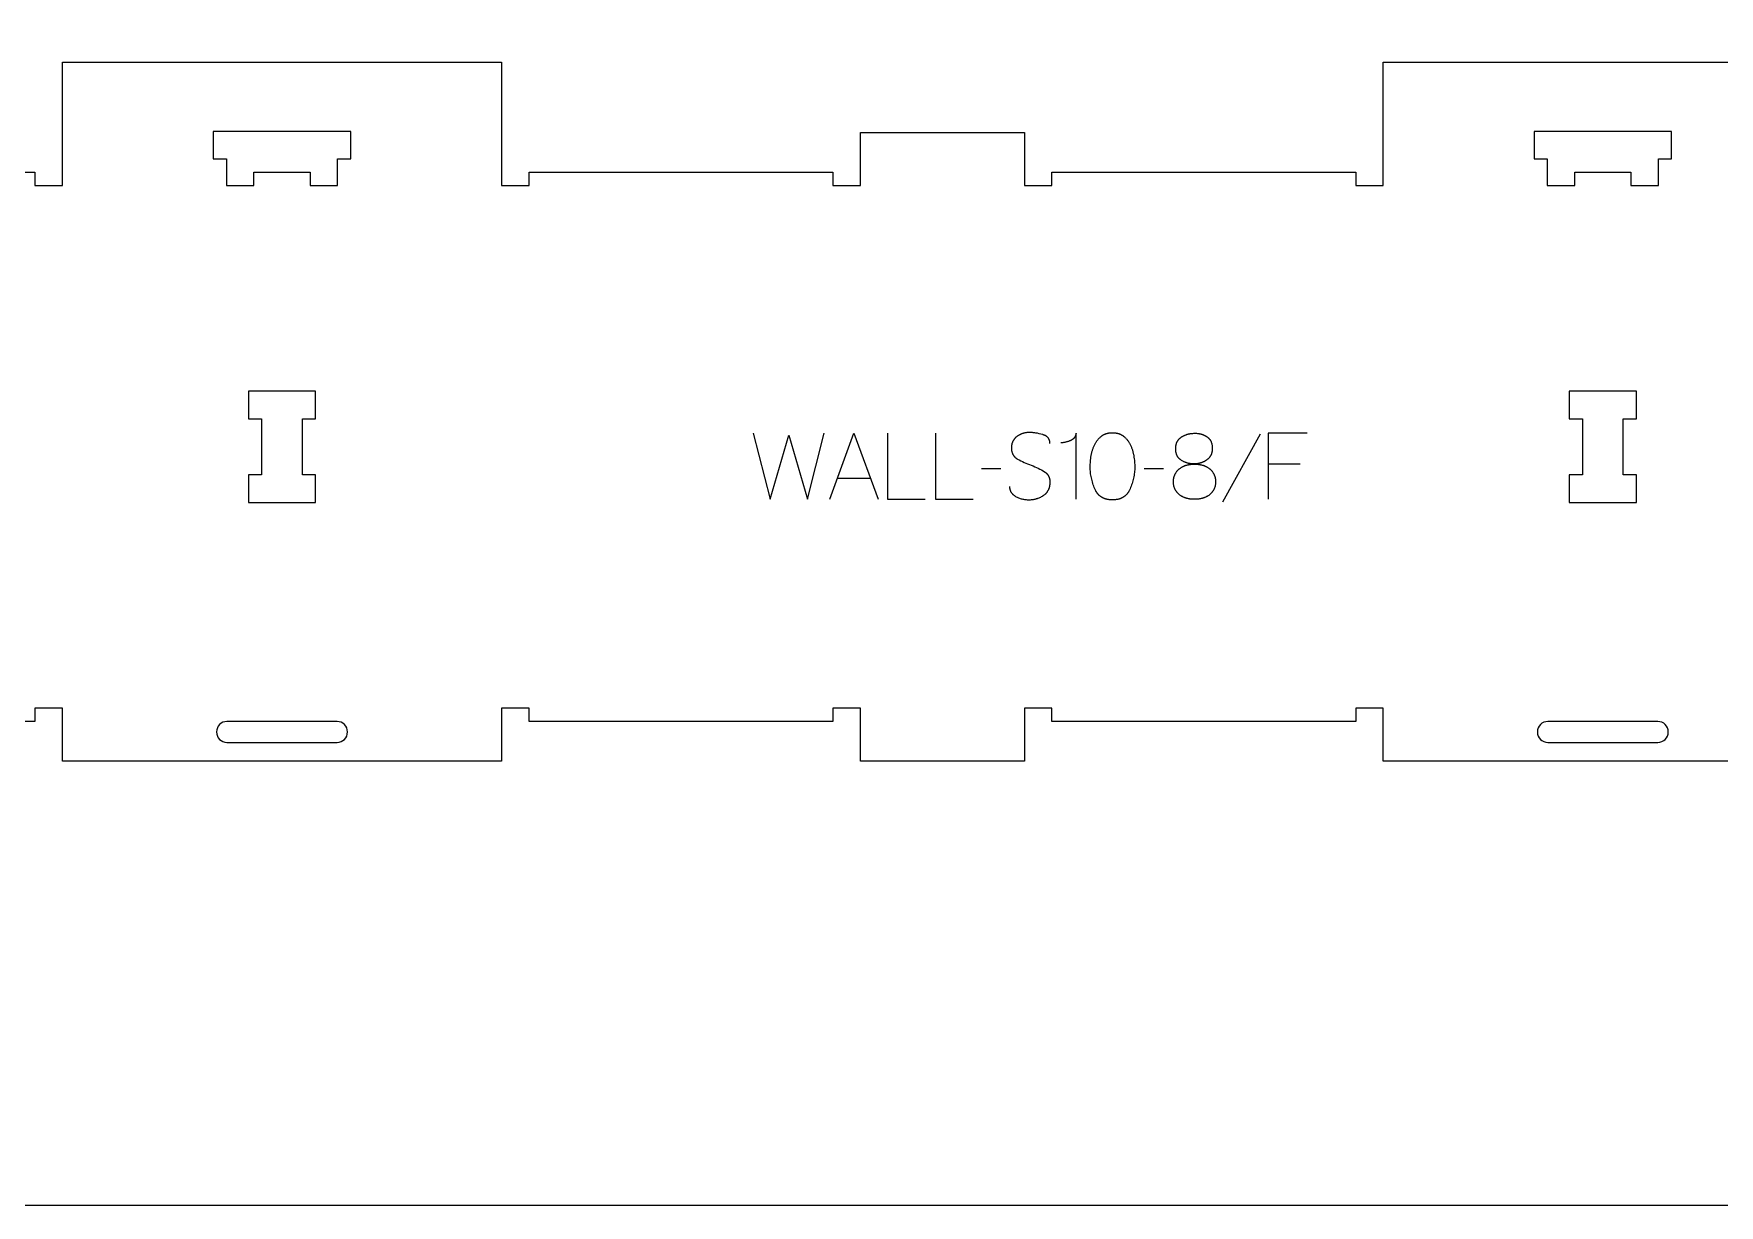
# Model space of a CAD drawing. Extents: x 2032 to 5216, y -10461 to -4867.
# Drawn here: x 2830 to 3596, y -8111 to -7579 of the extents above; entities that cross this region are included whole.
import ezdxf

# ---------------------------------------------------------------- set-up
doc = ezdxf.new("R2010")
doc.units = 0
for name, color, linetype in [('0_SHEET_SPRUCEPLY_2440X122', 1, 'CONTINUOUS'), ('1_ANYTOOL_1MMDEEP_LABELS_S', 2, 'CONTINUOUS'), ('3_ANYTOOL_CUTTHROUGH_INSID', 4, 'CONTINUOUS'), ('4_ANYTOOL_CUTTHROUGH_OUTSI', 5, 'CONTINUOUS')]:
    doc.layers.add(name, color=color, linetype=linetype)

msp = doc.modelspace()

# ---------------------------------------------------------------- linework, layer by layer
at = {"layer": '0_SHEET_SPRUCEPLY_2440X122'}
msp.add_lwpolyline([(2403.91, -6891.21), (2403.91, -8111.21), (4843.91, -8111.21), (4843.91, -6891.21)], close=True, dxfattribs=at)
at = {"layer": '1_ANYTOOL_1MMDEEP_LABELS_S'}
for points in [[(3157.03, -7760.55), (3164.75, -7790.55), (3173.19, -7761.45), (3181.68, -7790.55), (3189.18, -7760.55)], [(3191.75, -7790.55), (3202.63, -7760.55), (3213.69, -7790.55)], [(3217.98, -7760.55), (3217.98, -7790.55), (3235.08, -7790.55)], [(3239.79, -7760.55), (3239.79, -7790.55), (3256.89, -7790.55)], [(3291.78, -7765.13), (3291.77, -7764.95), (3291.77, -7764.85), (3291.76, -7764.76), (3291.76, -7764.67), (3291.75, -7764.58), (3291.74, -7764.49), (3291.72, -7764.41), (3291.71, -7764.32), (3291.7, -7764.23), (3291.68, -7764.15), (3291.66, -7764.07), (3291.64, -7763.98), (3291.62, -7763.9), (3291.6, -7763.82), (3291.57, -7763.74), (3291.54, -7763.67), (3291.52, -7763.59), (3291.49, -7763.51), (3291.46, -7763.44), (3291.42, -7763.36), (3291.39, -7763.29), (3291.35, -7763.22), (3291.31, -7763.15), (3291.28, -7763.08), (3291.23, -7763.01), (3291.19, -7762.94), (3291.15, -7762.87), (3291.1, -7762.81), (3291.06, -7762.74), (3291.01, -7762.68), (3290.96, -7762.62), (3290.9, -7762.55), (3290.85, -7762.49), (3290.8, -7762.43), (3290.74, -7762.38), (3290.68, -7762.32), (3290.62, -7762.26), (3290.56, -7762.21), (3290.49, -7762.15), (3290.43, -7762.1), (3290.36, -7762.05), (3290.3, -7761.99), (3290.23, -7761.94), (3290.15, -7761.89), (3290.08, -7761.85), (3290.01, -7761.8), (3289.93, -7761.75), (3289.85, -7761.71), (3289.77, -7761.66), (3289.69, -7761.62), (3289.61, -7761.58), (3289.44, -7761.49), (3289.27, -7761.42), (3289.08, -7761.34), (3288.89, -7761.27), (3288.7, -7761.21), (3288.5, -7761.15), (3287.68, -7760.93), (3286.89, -7760.74), (3286.1, -7760.57), (3285.33, -7760.44), (3284.95, -7760.39), (3284.57, -7760.34), (3284.2, -7760.3), (3283.83, -7760.26), (3283.47, -7760.24), (3283.1, -7760.22), (3282.75, -7760.21), (3282.39, -7760.21), (3282.19, -7760.21), (3282, -7760.21), (3281.81, -7760.22), (3281.62, -7760.23), (3281.43, -7760.25), (3281.24, -7760.27), (3281.05, -7760.29), (3280.87, -7760.32), (3280.68, -7760.35), (3280.5, -7760.38), (3280.31, -7760.42), (3280.13, -7760.46), (3279.95, -7760.51), (3279.78, -7760.55), (3279.6, -7760.61), (3279.42, -7760.66), (3279.25, -7760.72), (3279.07, -7760.78), (3278.9, -7760.85), (3278.73, -7760.92), (3278.56, -7760.99), (3278.39, -7761.07), (3278.22, -7761.15), (3278.06, -7761.23), (3277.89, -7761.32), (3277.73, -7761.41), (3277.57, -7761.5), (3277.41, -7761.6), (3277.25, -7761.7), (3277.09, -7761.81), (3276.93, -7761.92), (3276.78, -7762.03), (3276.62, -7762.14), (3276.47, -7762.26), (3276.33, -7762.38), (3276.19, -7762.51), (3276.06, -7762.63), (3275.93, -7762.77), (3275.81, -7762.9), (3275.69, -7763.04), (3275.57, -7763.18), (3275.46, -7763.32), (3275.36, -7763.46), (3275.26, -7763.61), (3275.17, -7763.77), (3275.08, -7763.92), (3274.99, -7764.08), (3274.91, -7764.24), (3274.84, -7764.4), (3274.77, -7764.57), (3274.7, -7764.74), (3274.64, -7764.92), (3274.58, -7765.09), (3274.53, -7765.27), (3274.49, -7765.45), (3274.45, -7765.64), (3274.41, -7765.83), (3274.38, -7766.02), (3274.35, -7766.21), (3274.33, -7766.41), (3274.31, -7766.61), (3274.3, -7766.82), (3274.29, -7767.02), (3274.29, -7767.23), (3274.29, -7767.45), (3274.3, -7767.66), (3274.31, -7767.87), (3274.33, -7768.07), (3274.36, -7768.27), (3274.39, -7768.47), (3274.43, -7768.66), (3274.47, -7768.85), (3274.51, -7769.04), (3274.57, -7769.22), (3274.62, -7769.4), (3274.69, -7769.57), (3274.72, -7769.66), (3274.76, -7769.74), (3274.79, -7769.83), (3274.83, -7769.91), (3274.87, -7769.99), (3274.91, -7770.07), (3274.95, -7770.15), (3275, -7770.23), (3275.04, -7770.31), (3275.09, -7770.39), (3275.14, -7770.47), (3275.18, -7770.54), (3275.24, -7770.62), (3275.29, -7770.69), (3275.34, -7770.76), (3275.39, -7770.84), (3275.45, -7770.91), (3275.51, -7770.98), (3275.57, -7771.05), (3275.63, -7771.12), (3275.69, -7771.18), (3275.75, -7771.25), (3275.82, -7771.32), (3275.88, -7771.38), (3276.02, -7771.51), (3276.16, -7771.63), (3276.3, -7771.75), (3276.46, -7771.87), (3276.61, -7771.98), (3276.78, -7772.09), (3276.94, -7772.19), (3277.12, -7772.29), (3277.83, -7772.68), (3278.56, -7773.06), (3279.31, -7773.43), (3280.08, -7773.79), (3280.86, -7774.13), (3281.65, -7774.47), (3282.46, -7774.79), (3283.29, -7775.1), (3284.12, -7775.41), (3284.92, -7775.74), (3285.71, -7776.08), (3286.47, -7776.44), (3287.22, -7776.82), (3287.94, -7777.21), (3288.65, -7777.61), (3289.33, -7778.03), (3289.5, -7778.14), (3289.66, -7778.26), (3289.81, -7778.37), (3289.89, -7778.43), (3289.96, -7778.49), (3290.03, -7778.56), (3290.1, -7778.62), (3290.17, -7778.68), (3290.24, -7778.75), (3290.31, -7778.81), (3290.37, -7778.88), (3290.43, -7778.95), (3290.5, -7779.02), (3290.56, -7779.09), (3290.61, -7779.16), (3290.67, -7779.23), (3290.73, -7779.3), (3290.78, -7779.38), (3290.83, -7779.45), (3290.89, -7779.53), (3290.94, -7779.6), (3290.98, -7779.68), (3291.03, -7779.76), (3291.08, -7779.84), (3291.12, -7779.92), (3291.16, -7780), (3291.2, -7780.08), (3291.24, -7780.17), (3291.28, -7780.25), (3291.32, -7780.34), (3291.35, -7780.42), (3291.39, -7780.51), (3291.42, -7780.6), (3291.45, -7780.69), (3291.48, -7780.78), (3291.51, -7780.87), (3291.54, -7780.96), (3291.58, -7781.15), (3291.63, -7781.34), (3291.66, -7781.54), (3291.7, -7781.74), (3291.72, -7781.94), (3291.74, -7782.15), (3291.75, -7782.36), (3291.76, -7782.58), (3291.76, -7782.8), (3291.76, -7783.02), (3291.75, -7783.25), (3291.73, -7783.48), (3291.71, -7783.71), (3291.69, -7783.94), (3291.65, -7784.16), (3291.62, -7784.38), (3291.58, -7784.6), (3291.53, -7784.81), (3291.48, -7785.02), (3291.42, -7785.22), (3291.36, -7785.42), (3291.29, -7785.62), (3291.22, -7785.82), (3291.15, -7786.01), (3291.06, -7786.19), (3290.98, -7786.37), (3290.89, -7786.55), (3290.79, -7786.73), (3290.69, -7786.9), (3290.58, -7787.07), (3290.47, -7787.23), (3290.35, -7787.39), (3290.23, -7787.55), (3290.1, -7787.7), (3289.97, -7787.85), (3289.84, -7788), (3289.69, -7788.14), (3289.55, -7788.28), (3289.4, -7788.41), (3289.24, -7788.54), (3289.08, -7788.67), (3288.91, -7788.79), (3288.74, -7788.91), (3288.56, -7789.03), (3288.2, -7789.25), (3287.84, -7789.45), (3287.47, -7789.65), (3287.1, -7789.83), (3286.72, -7789.99), (3286.34, -7790.14), (3286.15, -7790.21), (3285.96, -7790.28), (3285.77, -7790.34), (3285.58, -7790.4), (3285.38, -7790.46), (3285.19, -7790.51), (3284.99, -7790.56), (3284.8, -7790.61), (3284.6, -7790.65), (3284.4, -7790.69), (3284.2, -7790.73), (3284, -7790.76), (3283.8, -7790.79), (3283.6, -7790.81), (3283.19, -7790.85), (3282.78, -7790.88), (3282.37, -7790.89), (3281.96, -7790.89), (3281.55, -7790.88), (3281.14, -7790.85), (3280.74, -7790.81), (3280.35, -7790.76), (3279.96, -7790.69), (3279.57, -7790.62), (3279.19, -7790.53), (3278.81, -7790.42), (3278.44, -7790.31), (3278.07, -7790.18), (3277.71, -7790.04), (3277.35, -7789.89), (3277, -7789.72), (3276.65, -7789.54), (3276.3, -7789.35), (3276.14, -7789.25), (3275.97, -7789.14), (3275.81, -7789.04), (3275.66, -7788.93), (3275.51, -7788.82), (3275.37, -7788.7), (3275.24, -7788.58), (3275.1, -7788.46), (3274.98, -7788.34), (3274.86, -7788.21), (3274.74, -7788.08), (3274.63, -7787.95), (3274.58, -7787.88), (3274.53, -7787.81), (3274.48, -7787.74), (3274.43, -7787.67), (3274.38, -7787.6), (3274.34, -7787.53), (3274.29, -7787.46), (3274.25, -7787.39), (3274.2, -7787.31), (3274.16, -7787.24), (3274.12, -7787.17), (3274.09, -7787.09), (3274.05, -7787.01), (3274.01, -7786.94), (3273.98, -7786.86), (3273.95, -7786.78), (3273.92, -7786.7), (3273.89, -7786.62), (3273.86, -7786.54), (3273.83, -7786.46), (3273.78, -7786.29), (3273.73, -7786.13), (3273.69, -7785.96), (3273.66, -7785.78), (3273.63, -7785.6), (3273.6, -7785.43), (3273.59, -7785.24), (3273.57, -7785.06), (3273.56, -7784.87), (3273.56, -7784.68)], [(3303.65, -7790.55), (3303.65, -7760.51), (3303.63, -7760.66), (3303.6, -7760.81), (3303.57, -7760.95), (3303.54, -7761.09), (3303.5, -7761.23), (3303.46, -7761.37), (3303.42, -7761.5), (3303.37, -7761.63), (3303.32, -7761.76), (3303.26, -7761.89), (3303.23, -7761.95), (3303.2, -7762.01), (3303.17, -7762.07), (3303.14, -7762.13), (3303.11, -7762.19), (3303.07, -7762.25), (3303.04, -7762.3), (3303, -7762.36), (3302.96, -7762.42), (3302.92, -7762.47), (3302.88, -7762.53), (3302.84, -7762.58), (3302.8, -7762.63), (3302.76, -7762.68), (3302.72, -7762.74), (3302.67, -7762.79), (3302.63, -7762.84), (3302.58, -7762.89), (3302.53, -7762.93), (3302.49, -7762.98), (3302.44, -7763.03), (3302.39, -7763.08), (3302.28, -7763.17), (3302.18, -7763.25), (3302.06, -7763.34), (3301.95, -7763.42), (3301.83, -7763.5), (3301.71, -7763.58), (3301.58, -7763.65), (3301.45, -7763.72), (3301.31, -7763.79), (3301.18, -7763.85), (3301.03, -7763.91), (3300.74, -7764.03), (3300.46, -7764.14), (3300.17, -7764.24), (3299.89, -7764.33), (3299.61, -7764.42), (3299.33, -7764.5), (3299.06, -7764.57), (3298.78, -7764.64), (3298.51, -7764.69), (3298.24, -7764.74), (3297.97, -7764.78), (3297.71, -7764.82), (3297.44, -7764.84), (3297.18, -7764.86), (3296.92, -7764.87), (3296.66, -7764.88)], [(3387.35, -7761.02), (3370.16, -7791.79)], [(3408.6, -7760.55), (3390.95, -7760.55), (3390.95, -7790.55)], [(3269.53, -7776.66), (3260.75, -7776.75)], [(3343.38, -7776.66), (3334.59, -7776.75)], [(3405.43, -7774.52), (3390.95, -7774.52)], [(3195.22, -7780.99), (3210.13, -7780.99)]]:
    msp.add_lwpolyline(points, dxfattribs=at)
for points in [[(3320.15, -7760.29), (3320.52, -7760.3), (3320.88, -7760.32), (3321.06, -7760.33), (3321.24, -7760.35), (3321.41, -7760.36), (3321.58, -7760.39), (3321.75, -7760.41), (3321.92, -7760.44), (3322.09, -7760.47), (3322.25, -7760.51), (3322.41, -7760.54), (3322.58, -7760.58), (3322.73, -7760.63), (3322.89, -7760.67), (3323.04, -7760.72), (3323.2, -7760.77), (3323.35, -7760.83), (3323.5, -7760.89), (3323.64, -7760.95), (3323.79, -7761.01), (3323.93, -7761.08), (3324.07, -7761.15), (3324.21, -7761.22), (3324.34, -7761.3), (3324.48, -7761.37), (3324.61, -7761.46), (3324.74, -7761.54), (3324.87, -7761.63), (3324.99, -7761.72), (3325.12, -7761.81), (3325.36, -7762.01), (3325.6, -7762.21), (3325.83, -7762.41), (3326.05, -7762.62), (3326.27, -7762.84), (3326.48, -7763.07), (3326.69, -7763.3), (3326.89, -7763.54), (3327.08, -7763.78), (3327.26, -7764.03), (3327.44, -7764.29), (3327.62, -7764.55), (3327.78, -7764.82), (3327.94, -7765.1), (3328.1, -7765.38), (3328.25, -7765.67), (3328.39, -7765.96), (3328.53, -7766.26), (3328.66, -7766.56), (3328.78, -7766.86), (3328.9, -7767.17), (3329.02, -7767.48), (3329.12, -7767.79), (3329.23, -7768.11), (3329.33, -7768.43), (3329.42, -7768.75), (3329.5, -7769.07), (3329.58, -7769.4), (3329.66, -7769.73), (3329.73, -7770.07), (3329.85, -7770.75), (3329.96, -7771.43), (3330.05, -7772.1), (3330.13, -7772.76), (3330.19, -7773.42), (3330.24, -7774.06), (3330.28, -7774.69), (3330.3, -7775.32), (3330.3, -7775.93), (3330.3, -7776.55), (3330.27, -7777.17), (3330.23, -7777.78), (3330.17, -7778.4), (3330.1, -7779.02), (3330.01, -7779.64), (3329.9, -7780.26), (3329.77, -7780.87), (3329.63, -7781.49), (3329.48, -7782.11), (3329.3, -7782.73), (3329.11, -7783.35), (3328.9, -7783.97), (3328.68, -7784.59), (3328.44, -7785.21), (3328.18, -7785.83), (3328.05, -7786.14), (3327.9, -7786.44), (3327.75, -7786.72), (3327.67, -7786.86), (3327.59, -7787), (3327.51, -7787.13), (3327.43, -7787.27), (3327.34, -7787.4), (3327.25, -7787.52), (3327.16, -7787.65), (3327.07, -7787.77), (3326.98, -7787.89), (3326.88, -7788.01), (3326.79, -7788.12), (3326.69, -7788.24), (3326.59, -7788.35), (3326.49, -7788.46), (3326.38, -7788.56), (3326.28, -7788.66), (3326.17, -7788.77), (3326.06, -7788.86), (3325.95, -7788.96), (3325.83, -7789.05), (3325.72, -7789.14), (3325.6, -7789.23), (3325.48, -7789.32), (3325.36, -7789.4), (3325.24, -7789.48), (3325.11, -7789.56), (3324.99, -7789.64), (3324.86, -7789.71), (3324.73, -7789.79), (3324.6, -7789.85), (3324.46, -7789.92), (3324.33, -7789.99), (3324.19, -7790.05), (3324.05, -7790.11), (3323.91, -7790.16), (3323.76, -7790.22), (3323.62, -7790.27), (3323.47, -7790.32), (3323.32, -7790.37), (3323.17, -7790.41), (3323.02, -7790.46), (3322.87, -7790.5), (3322.55, -7790.57), (3322.23, -7790.63), (3321.9, -7790.68), (3321.57, -7790.73), (3321.22, -7790.76), (3320.87, -7790.79), (3320.51, -7790.8), (3320.15, -7790.81), (3319.78, -7790.8), (3319.43, -7790.79), (3319.08, -7790.76), (3318.74, -7790.73), (3318.4, -7790.68), (3318.08, -7790.63), (3317.76, -7790.57), (3317.6, -7790.53), (3317.45, -7790.49), (3317.29, -7790.45), (3317.14, -7790.41), (3316.99, -7790.36), (3316.85, -7790.32), (3316.7, -7790.27), (3316.56, -7790.21), (3316.41, -7790.16), (3316.27, -7790.1), (3316.14, -7790.04), (3316, -7789.98), (3315.86, -7789.91), (3315.73, -7789.85), (3315.6, -7789.78), (3315.47, -7789.7), (3315.34, -7789.63), (3315.22, -7789.55), (3315.09, -7789.47), (3314.97, -7789.39), (3314.85, -7789.31), (3314.73, -7789.22), (3314.62, -7789.13), (3314.5, -7789.04), (3314.39, -7788.94), (3314.28, -7788.85), (3314.17, -7788.75), (3314.06, -7788.65), (3313.96, -7788.54), (3313.86, -7788.44), (3313.75, -7788.33), (3313.66, -7788.22), (3313.56, -7788.1), (3313.46, -7787.99), (3313.37, -7787.87), (3313.27, -7787.75), (3313.18, -7787.62), (3313.1, -7787.5), (3313.01, -7787.37), (3312.92, -7787.24), (3312.84, -7787.1), (3312.76, -7786.97), (3312.68, -7786.83), (3312.6, -7786.69), (3312.45, -7786.4), (3312.31, -7786.1), (3312.18, -7785.79), (3311.92, -7785.17), (3311.68, -7784.54), (3311.46, -7783.92), (3311.26, -7783.29), (3311.07, -7782.67), (3310.9, -7782.05), (3310.74, -7781.43), (3310.6, -7780.81), (3310.48, -7780.19), (3310.37, -7779.57), (3310.28, -7778.96), (3310.21, -7778.34), (3310.15, -7777.73), (3310.11, -7777.11), (3310.08, -7776.5), (3310.08, -7775.89), (3310.08, -7775.28), (3310.1, -7774.65), (3310.14, -7774.02), (3310.19, -7773.37), (3310.25, -7772.72), (3310.33, -7772.06), (3310.42, -7771.39), (3310.53, -7770.71), (3310.58, -7770.36), (3310.65, -7770.03), (3310.72, -7769.69), (3310.79, -7769.36), (3310.88, -7769.03), (3310.96, -7768.71), (3311.05, -7768.39), (3311.15, -7768.07), (3311.26, -7767.76), (3311.36, -7767.44), (3311.48, -7767.14), (3311.6, -7766.83), (3311.72, -7766.53), (3311.85, -7766.23), (3311.99, -7765.94), (3312.13, -7765.65), (3312.28, -7765.36), (3312.43, -7765.08), (3312.59, -7764.81), (3312.76, -7764.54), (3312.93, -7764.28), (3313.11, -7764.02), (3313.3, -7763.78), (3313.49, -7763.53), (3313.69, -7763.3), (3313.89, -7763.07), (3314.1, -7762.84), (3314.31, -7762.62), (3314.54, -7762.41), (3314.76, -7762.21), (3315, -7762.01), (3315.24, -7761.81), (3315.36, -7761.72), (3315.49, -7761.63), (3315.61, -7761.54), (3315.74, -7761.46), (3315.87, -7761.37), (3316.01, -7761.3), (3316.14, -7761.22), (3316.28, -7761.15), (3316.42, -7761.08), (3316.56, -7761.01), (3316.7, -7760.95), (3316.84, -7760.89), (3316.99, -7760.83), (3317.14, -7760.77), (3317.29, -7760.72), (3317.44, -7760.67), (3317.6, -7760.63), (3317.75, -7760.58), (3317.91, -7760.54), (3318.07, -7760.51), (3318.23, -7760.47), (3318.4, -7760.44), (3318.56, -7760.41), (3318.73, -7760.39), (3318.9, -7760.36), (3319.07, -7760.35), (3319.25, -7760.33), (3319.42, -7760.32), (3319.78, -7760.3)], [(3357.56, -7760.55), (3357.98, -7760.56), (3358.38, -7760.57), (3358.78, -7760.61), (3358.97, -7760.63), (3359.17, -7760.65), (3359.36, -7760.68), (3359.55, -7760.71), (3359.74, -7760.75), (3359.92, -7760.78), (3360.11, -7760.82), (3360.29, -7760.87), (3360.47, -7760.92), (3360.65, -7760.97), (3360.82, -7761.02), (3361, -7761.08), (3361.17, -7761.14), (3361.34, -7761.2), (3361.51, -7761.27), (3361.67, -7761.34), (3361.84, -7761.41), (3362, -7761.49), (3362.16, -7761.57), (3362.31, -7761.65), (3362.47, -7761.74), (3362.62, -7761.83), (3362.78, -7761.92), (3362.93, -7762.02), (3363.07, -7762.12), (3363.22, -7762.22), (3363.36, -7762.33), (3363.5, -7762.44), (3363.63, -7762.55), (3363.76, -7762.67), (3363.89, -7762.79), (3364, -7762.91), (3364.12, -7763.04), (3364.23, -7763.17), (3364.34, -7763.3), (3364.44, -7763.44), (3364.54, -7763.58), (3364.63, -7763.72), (3364.72, -7763.87), (3364.8, -7764.02), (3364.88, -7764.17), (3364.95, -7764.33), (3365.02, -7764.49), (3365.09, -7764.66), (3365.15, -7764.82), (3365.21, -7765), (3365.26, -7765.17), (3365.31, -7765.35), (3365.35, -7765.53), (3365.39, -7765.72), (3365.42, -7765.9), (3365.45, -7766.1), (3365.48, -7766.29), (3365.5, -7766.49), (3365.51, -7766.69), (3365.52, -7766.9), (3365.53, -7767.11), (3365.53, -7767.32), (3365.53, -7767.55), (3365.52, -7767.77), (3365.51, -7767.99), (3365.49, -7768.2), (3365.47, -7768.41), (3365.44, -7768.62), (3365.41, -7768.82), (3365.37, -7769.02), (3365.33, -7769.22), (3365.28, -7769.41), (3365.23, -7769.6), (3365.17, -7769.79), (3365.11, -7769.97), (3365.04, -7770.15), (3364.97, -7770.32), (3364.89, -7770.49), (3364.81, -7770.66), (3364.72, -7770.82), (3364.63, -7770.98), (3364.53, -7771.14), (3364.43, -7771.29), (3364.32, -7771.44), (3364.2, -7771.58), (3364.09, -7771.72), (3363.96, -7771.86), (3363.84, -7771.99), (3363.7, -7772.12), (3363.56, -7772.25), (3363.42, -7772.37), (3363.27, -7772.49), (3363.12, -7772.61), (3362.96, -7772.72), (3362.8, -7772.83), (3362.64, -7772.93), (3362.47, -7773.03), (3362.31, -7773.13), (3362.14, -7773.23), (3361.97, -7773.32), (3361.81, -7773.4), (3361.64, -7773.49), (3361.46, -7773.57), (3361.29, -7773.65), (3361.12, -7773.72), (3360.94, -7773.79), (3360.77, -7773.86), (3360.59, -7773.92), (3360.41, -7773.98), (3360.23, -7774.04), (3360.05, -7774.09), (3359.87, -7774.14), (3359.68, -7774.19), (3359.5, -7774.23), (3359.31, -7774.27), (3359.12, -7774.31), (3358.93, -7774.34), (3358.74, -7774.37), (3358.55, -7774.39), (3358.36, -7774.42), (3358.16, -7774.43), (3357.97, -7774.45), (3357.77, -7774.46), (3357.57, -7774.47), (3357.18, -7774.48), (3356.79, -7774.47), (3356.41, -7774.45), (3356.04, -7774.42), (3355.85, -7774.4), (3355.66, -7774.38), (3355.48, -7774.35), (3355.3, -7774.32), (3355.11, -7774.28), (3354.93, -7774.25), (3354.75, -7774.21), (3354.57, -7774.17), (3354.39, -7774.12), (3354.21, -7774.07), (3354.04, -7774.02), (3353.86, -7773.96), (3353.69, -7773.9), (3353.51, -7773.84), (3353.34, -7773.78), (3353.17, -7773.71), (3352.99, -7773.64), (3352.82, -7773.56), (3352.65, -7773.48), (3352.49, -7773.4), (3352.15, -7773.23), (3351.82, -7773.05), (3351.5, -7772.85), (3351.34, -7772.74), (3351.18, -7772.64), (3351.03, -7772.53), (3350.89, -7772.41), (3350.75, -7772.29), (3350.62, -7772.17), (3350.55, -7772.1), (3350.49, -7772.04), (3350.42, -7771.97), (3350.36, -7771.91), (3350.3, -7771.84), (3350.24, -7771.77), (3350.19, -7771.7), (3350.13, -7771.63), (3350.07, -7771.56), (3350.02, -7771.49), (3349.97, -7771.42), (3349.92, -7771.34), (3349.87, -7771.27), (3349.82, -7771.19), (3349.77, -7771.12), (3349.72, -7771.04), (3349.64, -7770.88), (3349.55, -7770.72), (3349.47, -7770.55), (3349.4, -7770.38), (3349.33, -7770.2), (3349.27, -7770.03), (3349.21, -7769.84), (3349.16, -7769.66), (3349.11, -7769.47), (3349.07, -7769.27), (3349.03, -7769.07), (3349, -7768.87), (3348.97, -7768.67), (3348.94, -7768.46), (3348.93, -7768.24), (3348.91, -7768.02), (3348.91, -7767.8), (3348.9, -7767.58), (3348.91, -7767.35), (3348.91, -7767.13), (3348.93, -7766.91), (3348.95, -7766.7), (3348.97, -7766.49), (3349, -7766.28), (3349.03, -7766.08), (3349.07, -7765.88), (3349.11, -7765.68), (3349.16, -7765.49), (3349.22, -7765.3), (3349.27, -7765.12), (3349.34, -7764.94), (3349.41, -7764.76), (3349.48, -7764.59), (3349.56, -7764.42), (3349.65, -7764.26), (3349.74, -7764.1), (3349.83, -7763.94), (3349.93, -7763.79), (3349.99, -7763.71), (3350.04, -7763.64), (3350.09, -7763.56), (3350.15, -7763.49), (3350.27, -7763.35), (3350.39, -7763.21), (3350.51, -7763.08), (3350.64, -7762.94), (3350.78, -7762.82), (3350.92, -7762.7), (3351.07, -7762.58), (3351.22, -7762.46), (3351.38, -7762.35), (3351.54, -7762.24), (3351.71, -7762.14), (3351.87, -7762.04), (3352.04, -7761.94), (3352.21, -7761.84), (3352.38, -7761.75), (3352.55, -7761.67), (3352.73, -7761.58), (3352.9, -7761.5), (3353.08, -7761.42), (3353.26, -7761.35), (3353.44, -7761.28), (3353.62, -7761.21), (3353.81, -7761.15), (3353.99, -7761.08), (3354.18, -7761.03), (3354.36, -7760.97), (3354.55, -7760.92), (3354.74, -7760.87), (3354.93, -7760.83), (3355.13, -7760.79), (3355.32, -7760.75), (3355.52, -7760.71), (3355.92, -7760.65), (3356.32, -7760.61), (3356.73, -7760.58), (3357.14, -7760.56)], [(3357.43, -7774.56), (3357.97, -7774.57), (3358.49, -7774.6), (3358.74, -7774.62), (3359, -7774.64), (3359.25, -7774.67), (3359.49, -7774.7), (3359.73, -7774.74), (3359.97, -7774.78), (3360.21, -7774.82), (3360.44, -7774.87), (3360.67, -7774.93), (3360.9, -7774.99), (3361.12, -7775.05), (3361.34, -7775.11), (3361.55, -7775.19), (3361.77, -7775.26), (3361.98, -7775.34), (3362.18, -7775.43), (3362.38, -7775.51), (3362.58, -7775.61), (3362.78, -7775.7), (3362.97, -7775.8), (3363.16, -7775.91), (3363.35, -7776.02), (3363.53, -7776.13), (3363.71, -7776.25), (3363.89, -7776.38), (3364.06, -7776.5), (3364.23, -7776.63), (3364.4, -7776.77), (3364.56, -7776.91), (3364.72, -7777.05), (3364.87, -7777.2), (3365.01, -7777.34), (3365.16, -7777.49), (3365.29, -7777.65), (3365.42, -7777.8), (3365.55, -7777.96), (3365.67, -7778.12), (3365.79, -7778.29), (3365.9, -7778.45), (3366, -7778.62), (3366.1, -7778.79), (3366.2, -7778.97), (3366.29, -7779.15), (3366.37, -7779.33), (3366.45, -7779.51), (3366.53, -7779.69), (3366.6, -7779.88), (3366.66, -7780.07), (3366.72, -7780.27), (3366.78, -7780.46), (3366.82, -7780.66), (3366.87, -7780.86), (3366.91, -7781.07), (3366.94, -7781.28), (3366.97, -7781.49), (3366.99, -7781.7), (3367.01, -7781.91), (3367.02, -7782.13), (3367.03, -7782.35), (3367.03, -7782.58), (3367.03, -7782.8), (3367.02, -7783.03), (3367.01, -7783.25), (3366.99, -7783.46), (3366.97, -7783.68), (3366.94, -7783.89), (3366.91, -7784.1), (3366.87, -7784.31), (3366.82, -7784.51), (3366.78, -7784.71), (3366.72, -7784.91), (3366.66, -7785.1), (3366.6, -7785.29), (3366.53, -7785.48), (3366.45, -7785.67), (3366.37, -7785.85), (3366.29, -7786.03), (3366.2, -7786.21), (3366.1, -7786.38), (3366, -7786.55), (3365.9, -7786.72), (3365.79, -7786.89), (3365.67, -7787.05), (3365.55, -7787.21), (3365.42, -7787.37), (3365.29, -7787.52), (3365.16, -7787.67), (3365.01, -7787.82), (3364.87, -7787.97), (3364.72, -7788.11), (3364.56, -7788.25), (3364.4, -7788.38), (3364.23, -7788.52), (3364.06, -7788.65), (3363.89, -7788.77), (3363.71, -7788.89), (3363.53, -7789.01), (3363.35, -7789.12), (3363.16, -7789.23), (3362.97, -7789.33), (3362.78, -7789.43), (3362.58, -7789.53), (3362.38, -7789.62), (3362.18, -7789.7), (3361.98, -7789.79), (3361.77, -7789.86), (3361.55, -7789.94), (3361.34, -7790.01), (3361.12, -7790.07), (3360.9, -7790.13), (3360.67, -7790.19), (3360.44, -7790.24), (3360.21, -7790.29), (3359.97, -7790.34), (3359.73, -7790.38), (3359.49, -7790.41), (3359.25, -7790.45), (3359, -7790.47), (3358.74, -7790.5), (3358.49, -7790.51), (3357.97, -7790.54), (3357.43, -7790.55), (3356.9, -7790.54), (3356.39, -7790.51), (3356.13, -7790.5), (3355.88, -7790.47), (3355.64, -7790.45), (3355.39, -7790.41), (3355.15, -7790.38), (3354.92, -7790.34), (3354.68, -7790.29), (3354.45, -7790.24), (3354.22, -7790.19), (3354, -7790.13), (3353.78, -7790.07), (3353.56, -7790.01), (3353.34, -7789.94), (3353.13, -7789.86), (3352.93, -7789.79), (3352.72, -7789.7), (3352.52, -7789.62), (3352.32, -7789.53), (3352.12, -7789.43), (3351.93, -7789.33), (3351.74, -7789.23), (3351.56, -7789.12), (3351.38, -7789.01), (3351.2, -7788.89), (3351.02, -7788.77), (3350.85, -7788.65), (3350.68, -7788.52), (3350.51, -7788.38), (3350.35, -7788.25), (3350.19, -7788.11), (3350.04, -7787.97), (3349.89, -7787.82), (3349.75, -7787.67), (3349.62, -7787.52), (3349.48, -7787.37), (3349.36, -7787.21), (3349.24, -7787.05), (3349.12, -7786.89), (3349.01, -7786.72), (3348.91, -7786.55), (3348.8, -7786.38), (3348.71, -7786.21), (3348.62, -7786.03), (3348.53, -7785.85), (3348.45, -7785.67), (3348.38, -7785.48), (3348.31, -7785.29), (3348.25, -7785.1), (3348.19, -7784.91), (3348.13, -7784.71), (3348.08, -7784.51), (3348.04, -7784.31), (3348, -7784.1), (3347.97, -7783.89), (3347.94, -7783.68), (3347.92, -7783.46), (3347.9, -7783.25), (3347.89, -7783.03), (3347.88, -7782.8), (3347.88, -7782.58), (3347.88, -7782.35), (3347.89, -7782.13), (3347.9, -7781.91), (3347.92, -7781.7), (3347.94, -7781.49), (3347.97, -7781.28), (3348, -7781.07), (3348.04, -7780.86), (3348.08, -7780.66), (3348.13, -7780.46), (3348.19, -7780.27), (3348.25, -7780.07), (3348.31, -7779.88), (3348.38, -7779.69), (3348.45, -7779.51), (3348.53, -7779.33), (3348.62, -7779.15), (3348.71, -7778.97), (3348.8, -7778.79), (3348.91, -7778.62), (3349.01, -7778.45), (3349.12, -7778.29), (3349.24, -7778.12), (3349.36, -7777.96), (3349.48, -7777.8), (3349.62, -7777.65), (3349.75, -7777.49), (3349.89, -7777.34), (3350.04, -7777.2), (3350.19, -7777.05), (3350.35, -7776.91), (3350.51, -7776.77), (3350.68, -7776.63), (3350.85, -7776.5), (3351.02, -7776.38), (3351.2, -7776.25), (3351.38, -7776.13), (3351.56, -7776.02), (3351.74, -7775.91), (3351.93, -7775.8), (3352.12, -7775.7), (3352.32, -7775.61), (3352.52, -7775.51), (3352.72, -7775.43), (3352.93, -7775.34), (3353.13, -7775.26), (3353.34, -7775.19), (3353.56, -7775.11), (3353.78, -7775.05), (3354, -7774.99), (3354.22, -7774.93), (3354.45, -7774.87), (3354.68, -7774.82), (3354.92, -7774.78), (3355.15, -7774.74), (3355.39, -7774.7), (3355.64, -7774.67), (3355.88, -7774.64), (3356.13, -7774.62), (3356.39, -7774.6), (3356.9, -7774.57)]]:
    msp.add_lwpolyline(points, close=True, dxfattribs=at)
at = {"layer": '3_ANYTOOL_CUTTHROUGH_INSID', "color": 4}
for points in [[(2955.69, -7641.97), (2955.69, -7647.97), (2968.19, -7647.97), (2968.19, -7635.97), (2974.19, -7635.97), (2974.19, -7623.47), (2911.69, -7623.47), (2911.69, -7635.97), (2917.69, -7635.97), (2917.69, -7647.97), (2930.19, -7647.97), (2930.19, -7641.97)], [(3555.69, -7641.97), (3555.69, -7647.97), (3568.19, -7647.97), (3568.19, -7635.97), (3574.19, -7635.97), (3574.19, -7623.47), (3511.69, -7623.47), (3511.69, -7635.97), (3517.69, -7635.97), (3517.69, -7647.97), (3530.19, -7647.97), (3530.19, -7641.97)], [(2933.69, -7753.93), (2933.69, -7779.43), (2927.69, -7779.43), (2927.69, -7791.93), (2958.19, -7791.93), (2958.19, -7779.43), (2952.19, -7779.43), (2952.19, -7753.93), (2958.19, -7753.93), (2958.19, -7741.43), (2927.69, -7741.43), (2927.69, -7753.93)], [(3533.69, -7753.93), (3533.69, -7779.43), (3527.69, -7779.43), (3527.69, -7791.93), (3558.19, -7791.93), (3558.19, -7779.43), (3552.19, -7779.43), (3552.19, -7753.93), (3558.19, -7753.93), (3558.19, -7741.43), (3527.69, -7741.43), (3527.69, -7753.93)]]:
    msp.add_lwpolyline(points, close=True, dxfattribs=at)
for points in [[(2917.94, -7900.97), (2967.94, -7900.97, 1), (2967.94, -7891.47), (2917.94, -7891.47, 1)], [(3517.94, -7900.97), (3567.94, -7900.97, 1), (3567.94, -7891.47), (3517.94, -7891.47, 1)]]:
    msp.add_lwpolyline(points, format="xyb", close=True, dxfattribs=at)
at = {"layer": '4_ANYTOOL_CUTTHROUGH_OUTSI', "color": 5}
for points in [[(2792.94, -7641.97), (2830.69, -7641.97), (2830.69, -7647.97), (2843.19, -7647.97), (2843.19, -7591.97), (3042.69, -7591.97), (3042.69, -7647.97), (3055.19, -7647.97), (3055.19, -7641.97), (3092.94, -7641.97), (3193.19, -7641.97), (3193.19, -7647.97), (3205.69, -7647.97), (3205.69, -7623.97), (3280.19, -7623.97), (3280.19, -7647.97), (3292.69, -7647.97), (3292.69, -7641.97), (3430.69, -7641.97), (3430.69, -7647.97), (3443.19, -7647.97), (3443.19, -7591.97), (3642.69, -7591.97)], [(3642.69, -7909.47), (3443.19, -7909.47), (3443.19, -7885.47), (3430.69, -7885.47), (3430.69, -7891.47), (3292.69, -7891.47), (3292.69, -7885.47), (3280.19, -7885.47), (3280.19, -7909.47), (3205.69, -7909.47), (3205.69, -7885.47), (3193.19, -7885.47), (3193.19, -7891.47), (3092.94, -7891.47), (3055.19, -7891.47), (3055.19, -7885.47), (3042.69, -7885.47), (3042.69, -7909.47), (2843.19, -7909.47), (2843.19, -7885.47), (2830.69, -7885.47), (2830.69, -7891.47), (2792.94, -7891.47)]]:
    msp.add_lwpolyline(points, dxfattribs=at)

doc.saveas('drawing.dxf')
